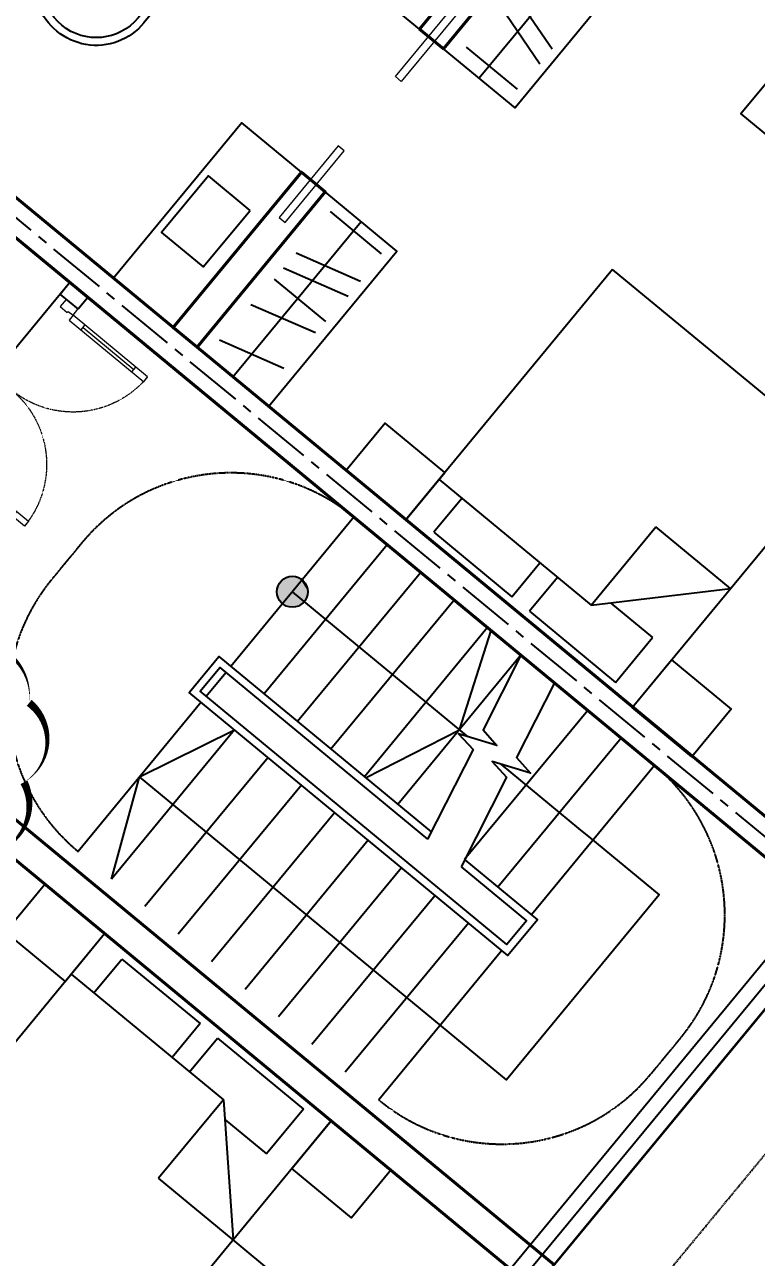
# Model space of a CAD drawing. Header units: millimetres. Extents: x -361681467 to 361175952, y -1292982 to 1550216.
# Drawn here: x -85216 to -80487, y 117794 to 125757 of the extents above; entities that cross this region are included whole.
import ezdxf

# ---------------------------------------------------------------- set-up
doc = ezdxf.new("R2010")
doc.units = ezdxf.units.MM
doc.header["$MEASUREMENT"] = 0
for name, pattern in [('220126_HDN_HBA typical plan$0$HIDDEN', [0.375, 0.25, -0.125]), ('CENTER2', [28.575, 19.05, -3.175, 3.175, -3.175]), ('HIDDEN', [0.375, 0.25, -0.125]), ('HIDDEN2', [0.1875, 0.125, -0.0625])]:
    doc.linetypes.add(name, pattern=pattern)
for name, color, linetype in [('A-_FURN----_E-_N', 251, 'Continuous'), ('A-FLOR-STRS-ARROW', 8, 'Continuous'), ('A-FURNITURE', 251, 'Continuous'), ('A-GRID-LINE', 8, 'CENTER2'), ('A-WALL', 11, 'Continuous'), ('KT-Net manh', 139, 'Continuous'), ('KT-Thay', 7, 'Continuous'), ('KT-Tuong', 1, 'Continuous'), ('SPE-MEP-General', 71, 'Continuous'), ('Xref_NT1+NT2_MBDV Cot vach_220729$0$ccu12-Thay', 7, 'Continuous')]:
    doc.layers.add(name, color=color, linetype=linetype)
for name, color, linetype, lineweight in [('A-DOOR', 1, 'Continuous', 9), ('CUA', 37, 'Continuous', 13), ('KT-Net cat', 1, 'Continuous', 40)]:
    doc.layers.add(name, color=color, linetype=linetype, lineweight=lineweight)
doc.layers.add('DO DIEN TICH SAN', color=40, linetype='Continuous', plot=False)

# ---------------------------------------------------------------- blocks, each defined once
blk = doc.blocks.new('*U90')
for p, q in [((-1260, 525), (-1300, 525)), ((-1280, 100), (-1280, 525)), ((-90, 525), (-50, 525)), ((-70, 100), (-70, 525)), ((-1260, 100), (-1300, 100)), ((-90, 100), (-50, 100))]:
    blk.add_line(p, q)
for points in [[(-1300, 0), (-1260, 0), (-1260, 625), (-1300, 625)], [(-50, 0), (-90, 0), (-90, 625), (-50, 625)], [(-1350, -100), (-1290, -100), (-1290, -40), (-1300, -40), (-1300, 0), (-1350, 0)], [(0, -100), (-60, -100), (-60, -40), (-50, -40), (-50, 0), (0, 0)]]:
    blk.add_lwpolyline(points, close=True)
at = {"linetype": 'HIDDEN2'}
for centre, start, end in [((-1300, 0), 0, 89.99996), ((-50, 0), 90.00004, 180)]:
    blk.add_arc(centre, 625, start, end, dxfattribs=at)
blk = doc.blocks.new('BEDH-1')
for p, q in [((475, 0), (-475, 0)), ((-475, 0), (-475, -1050)), ((-381.8, -27.7), (-381.8, -215.3)), ((-20.9, -27.7), (-381.8, -27.7)), ((-20.9, -169.6), (-20.9, -27.7)), ((379.8, -27.7), (52.1, -27.7)), ((52.1, -27.7), (52.1, -169.6)), ((379.8, -169.6), (379.8, -27.7)), ((475, -1050), (475, 0)), ((-162.6, -169.6), (-475, -498.4)), ((475, -169.6), (-162.6, -169.6)), ((-162.6, -169.6), (-162.6, -498.4)), ((-206.9, -215.3), (-381.8, -215.3)), ((-475, -498.4), (-162.6, -498.4)), ((-475, -1050), (475, -1050))]:
    blk.add_line(p, q)
blk = doc.blocks.new('std2')
at = {"layer": 'A-FURNITURE', "elevation": 39.3}
for points in [[(-1997.8, -5900.9), (-2397.8, -5900.9), (-2397.5, -6400.9), (-1997.5, -6400.9)], [(-1997.8, -8800.8), (-2397.8, -8800.8), (-2397.5, -8300.8), (-1997.5, -8300.8)]]:
    blk.add_lwpolyline(points, close=True, dxfattribs=at)
at = {"layer": 'A-FURNITURE', "elevation": 59.1}
blk.add_lwpolyline([(-2994.4, -6400.8), (-2994.4, -6050.8), (-4794.4, -6050.9), (-4794.3, -8650.9), (-2994.3, -8650.8), (-2994.3, -8300.8)], dxfattribs=at)
at = {"layer": 'A-GRID-LINE', "linetype": '220126_HDN_HBA typical plan$0$HIDDEN', "ltscale": 500, "elevation": 0}
blk.add_lwpolyline([(-4047.6, -0.1), (-7198.3, -4.8), (-7198.3, -10000.2), (-1997.9, -10000), (-1998, -2949.8), (-4047.5, -2949.9)], close=True, dxfattribs=at)
at = {"layer": 'KT-Net cat'}
blk.add_line((-1997.9, -10000, 0), (-1997.6, -2799.8, 0), dxfattribs=at)
at = {"layer": 'KT-Net cat', "elevation": 0}
blk.add_lwpolyline([(-1797.7, -10000), (-1797.7, -2799.8)], dxfattribs=at)
at = {"layer": 'A-FURNITURE', "extrusion": (-7.83505e-20, -6.45863e-20, -1), "xscale": 1.999999999999996, "yscale": 1.999999999999996, "zscale": -2.000000000000001, "rotation": 89.99890126658043}
blk.add_blockref('BEDH-1', (1997.5, -7350.8, -59.1), dxfattribs=at)
blk = doc.blocks.new('qweee')
at = {"layer": 'A-_FURN----_E-_N', "color": 8, "ltscale": 5, "extrusion": (3.27511e-06, -1.96502e-06, 1), "elevation": -20.3}
for points in [[(-3479.1, 2750.6, 1), (-3479.4, 1950.6), (-2472.5, 1950.2, 1), (-2472.3, 2750.2)], [(-3479.1, 2700.6, 1), (-3479.4, 2000.6), (-2472.5, 2000.2, 1), (-2472.3, 2700.2)]]:
    blk.add_lwpolyline(points, format="xyb", close=True, dxfattribs=at)
at = {"layer": 'A-DOOR', "elevation": -13.2}
for points in [[(-3292.5, 4274.1), (-3292.5, 4224.1), (-3892.1, 4224), (-3892.1, 4274)], [(-2712, 4274.1), (-2712, 4224.1), (-2112.5, 4224), (-2112.5, 4274)]]:
    blk.add_lwpolyline(points, close=True, dxfattribs=at)
at = {"layer": 'A-FURNITURE'}
for p, q in [((-4748.2, 4430.4, -40.5), (-4622.7, 4867.3, -40.5)), ((-4440.9, 4441.6, -40.7), (-4315.4, 4878.5, -40.7)), ((-4220.2, 4454.6, -40.7), (-4220.2, 4882.8, -40.7)), ((-4125, 4454.6, -40.7), (-3999.5, 4891.5, -40.7)), ((-3999.5, 4454.6, -40.7), (-3874.1, 4891.5, -40.7)), ((-3652.8, 4454.6, -40.7), (-3652.8, 4882.8, -40.7)), ((-2274.1, 4454.6, -33.6), (-2274.1, 4882.8, -33.6)), ((-1927.4, 4454.6, -33.6), (-2052.8, 4891.5, -33.6)), ((-1801.9, 4454.6, -33.6), (-1927.4, 4891.5, -33.6)), ((-4876.3, 4648.9, -40.5), (-3574.9, 4649.1, -40.7)), ((-1073.8, 4648.9, -40.9), (-2375.5, 4649.1, -33.4))]:
    blk.add_line(p, q, dxfattribs=at)
for points, elevation in [([(-1075.2, 6099.7), (-1475.2, 6099.7), (-1475.1, 9698.7), (-1075.1, 9698.7)], -20.6), ([(-4880.5, 7999.5), (-4480.5, 7999.5), (-4480.5, 8499.5), (-4880.5, 8499.5)], -20.3), ([(-4880.5, 6099.6), (-4480.5, 6099.5), (-4480.5, 5599.5), (-4880.5, 5599.5)], -20.3), ([(-3574.9, 4349.1), (-4876.3, 4348.9), (-4876.3, 4948.9), (-3574.9, 4949.1)], -20.3), ([(-2375.5, 4349.1), (-1073.8, 4348.9), (-1073.8, 4948.9), (-2375.5, 4949.1)], -13.2), ([(-3574.6, 4149.8), (-3573.8, 3649.8), (-4875.2, 3648.9), (-4876, 4148.9)], -13.2), ([(-2375.6, 4149.8), (-2376.4, 3649.8), (-1074.7, 3648.9), (-1073.9, 4148.9)], -13.2), ([(-3976.1, 4050.5), (-3975.6, 3700.5), (-4450.6, 3699.8), (-4451.1, 4049.8)], -13.2)]:
    blk.add_lwpolyline(points, close=True, dxfattribs=dict(at, elevation=elevation))
at = {"layer": 'A-GRID-LINE', "ltscale": 20, "elevation": 0}
blk.add_lwpolyline([(-976.9, -100), (3424.9, -100), (3425.1, 9900.1), (-4976.3, 9900), (-4976.4, 450.9), (-976.9, 450.9)], close=True, dxfattribs=at)
at = {"layer": 'KT-Net cat'}
blk.add_line((-4876.2, 9899.9, -20.3), (-4876.4, 650.9, -20.3), dxfattribs=at)
at = {"layer": 'KT-Net cat', "elevation": -20.3}
for points in [[(-5077.3, 9900), (-5077.5, 700)], [(-4876.2, 9899.9), (-5077.3, 9899.9), (-5077.5, 451)]]:
    blk.add_lwpolyline(points, dxfattribs=at)
at = {"layer": 'KT-Net cat', "elevation": -13.2}
for points in [[(-4876, 4148.9), (-4876, 4348.9), (-3574.6, 4349.1), (-3574.6, 4149.1)], [(-1073.8, 4148.9), (-1073.8, 4348.9), (-2375.5, 4349.1), (-2375.5, 4149.1)]]:
    blk.add_lwpolyline(points, close=True, dxfattribs=at)
at = {"layer": 'A-FURNITURE', "extrusion": (4.59388e-18, -6.42372e-11, -1), "xscale": 2.000000000000004, "yscale": 2.000000000000004, "zscale": -2.000000000000002, "rotation": 270.0002494513252}
blk.add_blockref('BEDH-1', (4879.1, 7049.6, 20.5), dxfattribs=at)
blk = doc.blocks.new('A$C37EB1297')
at = {"layer": 'SPE-MEP-General', "elevation": 0}
blk.add_lwpolyline([(-9192.3, -5701.9, 0, 50, 0.520567), (-8670.6, -5597.7, 0, 50, 0.520567), (-8670.6, -5597.7, 0, 50, 0.520567), (-8253.3, -5296.7, 0, 50, 0.520567), (-8253.3, -5296.7, 0, 50, 0.520567), (-8230.1, -4729.4, 0, 50, 0.520567)], format="xyseb", dxfattribs=at)

msp = doc.modelspace()

# ---------------------------------------------------------------- hatches: boundary and pattern name
at = {"layer": 'KT-Net manh'}
h = msp.add_hatch(color=256, dxfattribs=at)
edge = h.paths.add_edge_path(flags=0)
edge.add_arc((-83486.2, 122093.5), 100, 230.44883, 590.44883)
h = msp.add_hatch(color=256, dxfattribs=at)
edge = h.paths.add_edge_path(flags=0)
edge.add_arc((-83486.2, 122093.5), 100, 230.44883, 590.44883)
msp.add_hatch(color=256, dxfattribs=at).paths.add_polyline_path([(-83539.9, 122177.9), (-83579.2, 122130.2), (-83583, 122068.5), (-83549.9, 122016.4), (-83492.4, 121993.7), (-83432.6, 122009.1), (-83393.2, 122056.7), (-83389.4, 122118.4), (-83422.5, 122170.6), (-83480, 122193.3)], flags=0)
msp.add_hatch(color=256, dxfattribs=at).paths.add_polyline_path([(-83539.9, 122177.9), (-83579.2, 122130.2), (-83583, 122068.5), (-83549.9, 122016.4), (-83492.4, 121993.7), (-83432.6, 122009.1), (-83393.2, 122056.7), (-83389.4, 122118.4), (-83422.5, 122170.6), (-83480, 122193.3)], flags=0)

# ---------------------------------------------------------------- linework, layer by layer
at = {"layer": 'A-FLOR-STRS-ARROW', "elevation": 0}
for points in [[(-82008.7, 121683.9), (-82253.1, 121202.8), (-82163.8, 121100.8), (-82411.7, 121175.1), (-82318.5, 121074.1), (-82612, 120496.1)], [(-81792.1, 121505.1), (-82036.5, 121023.9), (-81947.2, 120921.9), (-82195.2, 120996.2), (-82101.9, 120895.2), (-82395.4, 120317.2)]]:
    msp.add_lwpolyline(points, dxfattribs=at)
at = {"layer": 'Defpoints', "ltscale": 0.5, "elevation": 0}
msp.add_lwpolyline([(-88843.6, 124604.8), (-87506.4, 126224.1), (-84923.3, 124090.9), (-85910.3, 122895.8), (-86372.9, 123277.8), (-86723.2, 122853.7)], close=True, dxfattribs=at)
at = {"layer": 'KT-Net manh'}
msp.add_line((-83389.4, 122118.4, 0), (-83422.5, 122170.6, 0), dxfattribs=at)
msp.add_line((-83389.4, 122118.4, 0), (-83422.5, 122170.6, 0), dxfattribs=at)
at = {"layer": 'KT-Net manh', "linetype": 'HIDDEN', "elevation": 0}
for points in [[(-83088.2, 122575.4, 0.414131), (-84847.8, 122407.7), (-85039.2, 122176, 0.414131), (-84871.2, 120416.4, 1.000029)], [(-81145.2, 120970.7, -0.414131), (-80977.1, 119211.2), (-81168.5, 118979.4, -0.414131), (-82928.1, 118811.8, -1.000029)]]:
    msp.add_lwpolyline(points, format="xyb", dxfattribs=at)
at = {"layer": 'KT-Net manh', "elevation": 0}
for points in [[(-83486.2, 122093.5), (-82352.8, 121157.4)], [(-83013.5, 120892.5), (-82406.7, 121202), (-82201.5, 121843.1)], [(-84655.3, 120238.1), (-84473.2, 120898.3), (-83859.3, 121202)], [(-82136.2, 120978.6), (-81635.7, 120565.2), (-81558.6, 120501.6), (-81115.2, 120135.4), (-82102.2, 118940.3), (-84473.2, 120898.3)]]:
    msp.add_lwpolyline(points, dxfattribs=at)
at = {"layer": 'KT-Net manh'}
msp.add_circle((-83486.2, 122093.5, 0), 100, dxfattribs=at)
msp.add_circle((-83486.2, 122093.5, 0), 100, dxfattribs=at)
at = {"layer": 'KT-Thay', "extrusion": (-8.1449e-09, -9.92109e-09, 1)}
for p, q in [((-83088.2, 122575.4, 0), (-83884.2, 121611.6, 0)), ((-82872.3, 122397.1, 0), (-83668.3, 121433.3, 0)), ((-82656.4, 122218.8, 0), (-83452.4, 121255, 0)), ((-82440.5, 122040.5, 0), (-83236.5, 121076.7, 0)), ((-82224.6, 121862.2, 0), (-83020.6, 120898.4, 0)), ((-82008.8, 121683.9, 0), (-82804.7, 120720.1, 0)), ((-84075.2, 121380.2, 0), (-84871.2, 120416.4, 0)), ((-81577, 121327.3, 0), (-82372.9, 120363.5, 0)), ((-83859.3, 121202, 0), (-84655.3, 120238.1, 0)), ((-81361.1, 121149, 0), (-82157, 120185.2, 0)), ((-83643.4, 121023.7, 0), (-84439.4, 120059.8, 0)), ((-81145.2, 120970.7, 0), (-81941.1, 120006.9, 0)), ((-83427.5, 120845.4, 0), (-84223.5, 119881.5, 0)), ((-83211.6, 120667.1, 0), (-84007.6, 119703.2, 0)), ((-82995.7, 120488.8, 0), (-83791.7, 119525, 0)), ((-82779.8, 120310.5, 0), (-83575.8, 119346.7, 0)), ((-82564, 120132.2, 0), (-83359.9, 119168.4, 0)), ((-82348.1, 119953.9, 0), (-83144, 118990.1, 0)), ((-82132.2, 119775.6, 0), (-82928.1, 118811.8, 0))]:
    msp.add_line(p, q, dxfattribs=at)
at = {"layer": 'KT-Thay'}
msp.add_line((-84043.4, 121418.8, 0), (-83916, 121573, 0), dxfattribs=at)
at = {"layer": 'KT-Thay', "elevation": 0}
for points in [[(-82372.2, 120362.9), (-81902.6, 119975.1), (-82093.6, 119743.8), (-84152.3, 121443.9), (-83961.3, 121675.2), (-82588.8, 120541.8)], [(-82395.4, 120317.2), (-81973, 119968.4), (-82100.3, 119814.1), (-84081.9, 121450.6), (-83954.6, 121604.9), (-82612, 120496.1)]]:
    msp.add_lwpolyline(points, dxfattribs=at)
at = {"layer": 'KT-Tuong', "ltscale": 0.5}
for p, q in [((-84923.3, 124090.9, 0), (-84987, 124013.8, 0)), ((-84987, 124013.8, 0), (-84871.3, 123918.3, 0)), ((-84807.7, 123995.4, 0), (-84871.3, 123918.3, 0))]:
    msp.add_line(p, q, dxfattribs=at)
at = {"layer": 'Xref_NT1+NT2_MBDV Cot vach_220729$0$ccu12-Thay', "linetype": 'HIDDEN', "ltscale": 25, "elevation": 0}
msp.add_lwpolyline([(-103007.4, 127564.1, 0.072502), (-103941.2, 125619.5, 0.050292), (-106698.3, 113237.3, 0.0223), (-107109.9, 107758.7, 0.496402), (-100598.5, 103513), (-91955.6, 106797.6, 0.081264), (-88042.3, 109242.6), (-81461.4, 117211.4), (-79296.4, 119833), (-67327, 134331.9, -0.414214), (-66765.5, 134385.4), (-58589.6, 127633.5, 0.414702), (-54925.1, 127986.1), (-50217.9, 133686)], format="xyb", dxfattribs=at)

# ---------------------------------------------------------------- block references
at = {"layer": 'CUA', "xscale": -1, "rotation": 230.4488274522181}
msp.add_blockref('*U90', (-84871.4, 123918.3, 0), dxfattribs=at)

# ---------------------------------------------------------------- next in the draw order: block references
at = {"layer": 'KT-Net cat', "extrusion": (1.61761e-06, 1.95865e-06, 1), "xscale": -1, "rotation": 230.4473778683584}
msp.add_blockref('qweee', (-84350.3, 130202.8, 0.1), dxfattribs=at)

# ---------------------------------------------------------------- next in the draw order: linework, layer by layer
at = {"layer": 'DO DIEN TICH SAN', "elevation": 0}
msp.add_lwpolyline([(-102554.5, 127161.7, 0.069726), (-103370, 125435.8, 0.050313), (-106102.5, 113166.3, 0.022171), (-106509.2, 107772, 0.493834), (-100806.1, 104076), (-92178.2, 107354.9, 0.08021), (-88474, 109662.1), (-81924, 117593.5), (-79759, 120215.1), (-67789.7, 134713.9, -0.414214)], format="xyb", dxfattribs=at)
at = {"layer": 'Xref_NT1+NT2_MBDV Cot vach_220729$0$ccu12-Thay', "extrusion": (-3.81165e-21, -3.29453e-06, 1), "elevation": 20}
for points in [[(-50734.5, 137616.8), (-52968, 139461.2), (-50454, 142505.4, 0.400724), (-51118.9, 150774), (-65797, 162894.2, 0.272258), (-70938.6, 163595, 0.114296), (-74918.6, 160636.5, -0.000247), (-76490.3, 158725.9), (-81646.6, 152482.1, 0.38048), (-81585.3, 152085.2), (-81276.9, 151830.5, -0.417134), (-81238.7, 151408.8), (-87543.2, 143769.2, -0.417133), (-87964.5, 143726.9), (-88273, 143981.6, 0.411319), (-88696.3, 143943.3), (-102523.3, 127202.8, 0.071629), (-103367.6, 125433.1, 0.050313), (-106100.2, 113163.4, 0.020998), (-106509, 107836.6, 0.504068), (-100691, 104089.9), (-92174.5, 107351, 0.080271), (-88480.7, 109650.8), (-67785.7, 134710.2, -0.414214), (-66380.8, 134844.2), (-58207.6, 128094.5, 0.41477), (-55386.6, 128366.3), (-50233.3, 134606.3)], [(-50799.5, 137538.1), (-53111.7, 139447.5), (-50533, 142570.1, 0.400609), (-51185.4, 150696.6), (-65861, 162814.7, 0.272153), (-70898.5, 163501.2, 0.114259), (-74840.2, 160571, -0.000247), (-76411.5, 158661), (-81563.7, 152422.2, 0.37285), (-81520.3, 152164), (-81211.9, 151909.2, -0.416719), (-81160.3, 151343.5), (-87464.2, 143704.5, -0.416748), (-88029.5, 143648.1), (-88338, 143902.9, 0.410662), (-88618, 143877.9), (-102441.2, 127141.8, 0.07147), (-103270.5, 125401.9, 0.050316), (-105998.9, 113151.4, 0.020978), (-106406.8, 107838.2, 0.503675), (-100727.3, 104185.3), (-92212.5, 107445.7, 0.080087), (-88554.1, 109722.2), (-67864.4, 134775.2, -0.414214), (-66315.8, 134922.9), (-58142.6, 128173.2, 0.414785), (-55465.3, 128431.2), (-50312, 134671.3)], [(-50863.2, 137461), (-53252.5, 139434.1), (-50610.3, 142633.4, 0.400492), (-51250.5, 150620.7), (-65923.8, 162736.9, 0.272047), (-70859.2, 163409.2, 0.114221), (-74763.5, 160506.9, -0.000247), (-76334.4, 158597.3), (-81481.3, 152365, 0.355996), (-81456.6, 152241.1), (-81148.2, 151986.3, -0.416443), (-81083.5, 151279.5), (-87386.8, 143641.2, -0.416491), (-88093.2, 143571), (-88401.6, 143825.8, 0.409202), (-88541.3, 143813.6), (-102360.8, 127082.1, 0.071309), (-103175.2, 125371.3, 0.05032), (-105899.6, 113139.5, 0.020958), (-106306.7, 107839.8, 0.503277), (-100762.9, 104278.8), (-92249.7, 107538.6, 0.079904), (-88625.9, 109792.2), (-67941.5, 134838.9, -0.414214), (-66252.1, 135000), (-58078.9, 128250.3, 0.4148), (-55542.5, 128494.8), (-50389.1, 134735)]]:
    msp.add_lwpolyline(points, format="xyb", dxfattribs=at)

# ---------------------------------------------------------------- next in the draw order: block references
at = {"layer": 'SPE-MEP-General', "rotation": 50.45579065114687}
msp.add_blockref('A$C37EB1297', (-84016.4, 131113.1, 20.4), dxfattribs=at)

# ---------------------------------------------------------------- next in the draw order: block references
at = {"layer": 'A-WALL', "rotation": 50.44882673714164}
msp.add_blockref('std2', (-88362.7, 125501.2, 20.3), dxfattribs=at)

doc.saveas('drawing.dxf')
